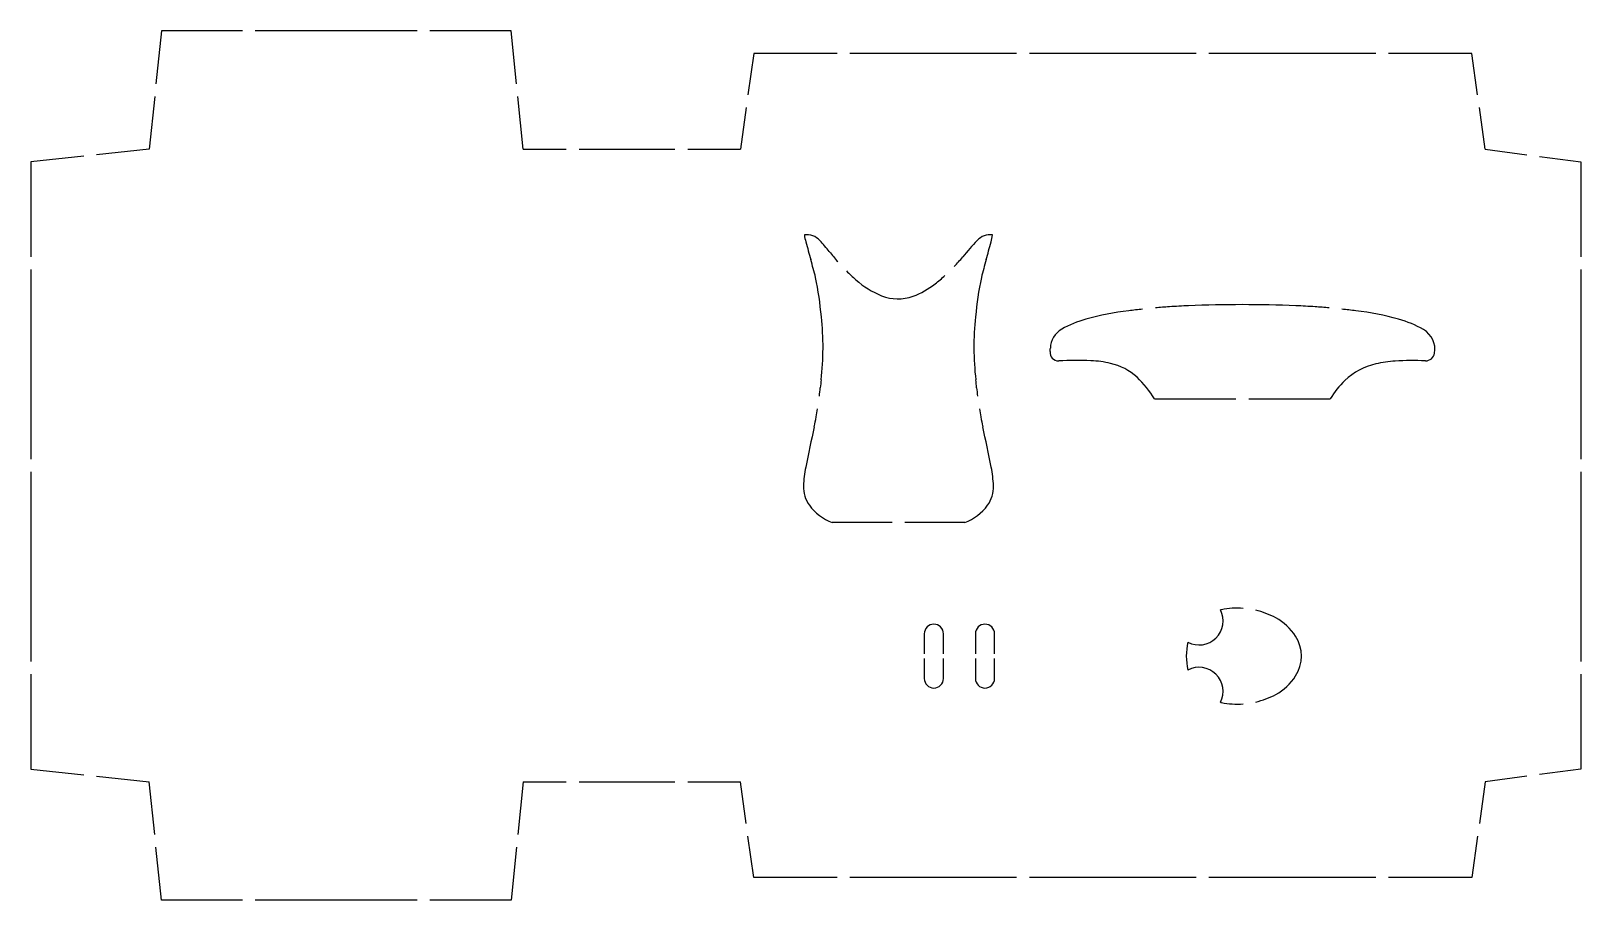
# Model space of a CAD drawing. Extents: x 1517 to 2002, y -3108 to -2836.
import ezdxf

# ---------------------------------------------------------------- set-up
doc = ezdxf.new("R2010")
doc.units = 0
doc.layers.add('2', color=1, linetype='CONTINUOUS')

msp = doc.modelspace()

# ---------------------------------------------------------------- linework, layer by layer
at = {"layer": '2', "color": 1}
for p, q in [((1557.937862, -2835.519898), (1556.24001, -2852.030392)), ((1583.285459, -2835.519898), (1557.937862, -2835.519898)), ((1637.980655, -2835.519898), (1587.285459, -2835.519898)), ((1667.328253, -2835.519898), (1641.980655, -2835.519898)), ((1669.026121, -2852.030392), (1667.328253, -2835.519898)), ((1743.27577, -2842.519891), (1741.478217, -2855.538693)), ((1769.36522, -2842.519891), (1743.27577, -2842.519891)), ((1825.54412, -2842.519891), (1773.36522, -2842.519891)), ((1881.72302, -2842.519891), (1829.54412, -2842.519891)), ((1937.901919, -2842.519891), (1885.72302, -2842.519891)), ((1967.991369, -2842.519891), (1941.901919, -2842.519891)), ((1969.788907, -2855.538692), (1967.991369, -2842.519891)), ((1555.830829, -2856.009408), (1554.132977, -2872.519902)), ((1671.133173, -2872.519902), (1669.435306, -2856.009408)), ((1740.931113, -2859.501101), (1739.133559, -2872.519902)), ((1972.133545, -2872.519902), (1970.336007, -2859.501101)), ((1533.644561, -2874.734869), (1517.132973, -2876.519908)), ((1554.132977, -2872.519902), (1537.621389, -2874.304941)), ((1671.133173, -2872.519902), (1684.633364, -2872.519902)), ((1688.633364, -2872.519902), (1702.133556, -2872.519902)), ((1702.133556, -2872.519902), (1718.633557, -2872.519902)), ((1722.633557, -2872.519902), (1739.133559, -2872.519902)), ((1972.133545, -2872.519902), (1985.151094, -2874.255577)), ((1989.116006, -2874.784233), (2002.133555, -2876.519908)), ((1517.132973, -2876.519908), (1517.132973, -2906.186576)), ((2002.133555, -2876.519908), (2002.133555, -2906.186576)), ((1517.132973, -2910.186576), (1517.132973, -2969.519912)), ((2002.133555, -2910.186576), (2002.133555, -2969.519912)), ((1868.65585, -2950.687202), (1894.146552, -2950.687202)), ((1898.146552, -2950.687202), (1923.637254, -2950.687202)), ((1517.132973, -2973.519912), (1517.132973, -3032.853248)), ((2002.133555, -2973.519912), (2002.133555, -3032.853248)), ((1786.565452, -2989.353305), (1767.779256, -2989.353305)), ((1809.351648, -2989.353305), (1790.565452, -2989.353305)), ((1796.633656, -3024.186583), (1796.633656, -3030.486593)), ((1802.633665, -3030.486593), (1802.633665, -3024.186583)), ((1812.633469, -3024.186583), (1812.633469, -3030.486593)), ((1818.633478, -3030.486593), (1818.633478, -3024.186583)), ((1796.633656, -3031.886593), (1796.633656, -3038.186604)), ((1802.633665, -3038.186604), (1802.633665, -3031.886593)), ((1812.633469, -3031.886593), (1812.633469, -3038.186604)), ((1818.633478, -3038.186604), (1818.633478, -3031.886593)), ((1517.132973, -3036.853248), (1517.132973, -3066.519916)), ((2002.133555, -3036.853248), (2002.133555, -3066.519916)), ((1517.132973, -3066.519916), (1533.644561, -3068.304939)), ((1537.621389, -3068.734864), (1554.132977, -3070.519887)), ((1985.151094, -3068.784227), (1972.133545, -3070.519887)), ((2002.133555, -3066.519916), (1989.116006, -3068.255576)), ((1555.830829, -3087.030381), (1554.132977, -3070.519887)), ((1671.132573, -3070.519887), (1669.434706, -3087.030381)), ((1671.133173, -3070.519887), (1684.633364, -3070.519887)), ((1688.633364, -3070.519887), (1702.133556, -3070.519887)), ((1702.133556, -3070.519887), (1718.633557, -3070.519887)), ((1722.633557, -3070.519887), (1739.133559, -3070.519887)), ((1740.931113, -3083.538688), (1739.133559, -3070.519887)), ((1972.133545, -3070.519887), (1970.336007, -3083.538688)), ((1743.27577, -3100.519897), (1741.478217, -3087.501096)), ((1969.788907, -3087.501097), (1967.991369, -3100.519897)), ((1557.937862, -3107.519891), (1556.24001, -3091.009397)), ((1669.025521, -3091.009397), (1667.327653, -3107.519891)), ((1769.36522, -3100.519897), (1743.27577, -3100.519897)), ((1825.54412, -3100.519897), (1773.36522, -3100.519897)), ((1881.72302, -3100.519897), (1829.54412, -3100.519897)), ((1937.901919, -3100.519897), (1885.72302, -3100.519897)), ((1967.991369, -3100.519897), (1941.901919, -3100.519897)), ((1583.285309, -3107.519891), (1557.937862, -3107.519891)), ((1637.980205, -3107.519891), (1587.285309, -3107.519891)), ((1667.327653, -3107.519891), (1641.980205, -3107.519891))]:
    msp.add_line(p, q, dxfattribs=at)
for centre, radius, start, end in [((1759.869901, -2904.841895), 5.539951, 42.696243, 97.80822), ((1777.959976, -2896.534418), 19.052408, 188.508408, 195.305193), ((1817.261002, -2904.841895), 5.539951, 82.19178, 137.303757), ((1799.170927, -2896.534418), 19.052408, 344.694807, 351.491592), ((2254.552947, -2766.106907), 513.17, 195.305193, 195.946232), ((1710.450851, -2949.966103), 72.461005, 38.786635, 42.421723), ((1825.390614, -2857.89573), 74.807986, 218.60787, 221.726064), ((1911.284351, -2991.59273), 133.47, 137.303757, 140.236105), ((1322.577957, -2766.106907), 513.17, 344.053768, 344.694807), ((1595.124415, -2954.525468), 172.648885, 14.025283, 15.946232), ((1763.47378, -2868.599321), 58.819739, 316.281597, 320.236105), ((1982.006489, -2954.525468), 172.648885, 164.053768, 165.974717), ((1659.142869, -2934.179622), 105.692534, 5.001334, 11.73461), ((1825.390614, -2857.89573), 74.807986, 224.789682, 227.907876), ((1792.908033, -2893.85485), 26.35, 227.907876, 248.613164), ((1784.824477, -2895.507541), 24.47, 289.871246, 308.430726), ((1763.47378, -2868.599321), 58.819739, 308.430726, 312.385233), ((1917.988035, -2934.179622), 105.692534, 168.26539, 174.998666), ((1788.393507, -2905.382358), 13.97, 248.613164, 289.871246), ((1871.095511, -3011.032337), 88.559569, 96.808225, 105.623677), ((1888.252187, -3139.773357), 218.433839, 96.117455, 97.273528), ((1888.252187, -3139.773357), 218.433839, 93.912171, 95.068244), ((1888.252187, -3139.773357), 218.433839, 92.338355, 93.912171), ((1896.146552, -3333.098404), 411.92, 87.661645, 92.338355), ((1904.040917, -3139.773357), 218.433839, 86.087829, 87.661645), ((1904.040917, -3139.773357), 218.433839, 84.931756, 86.087829), ((1904.040917, -3139.773357), 218.433839, 82.726472, 83.882545), ((1921.197593, -3011.032337), 88.559569, 74.376323, 83.191775), ((1677.15562, -2934.555856), 87.802711, 353.34914, 6.270738), ((1899.975284, -2934.555856), 87.802711, 173.729262, 186.65086), ((1843.145487, -2935.00192), 7.06, 119.820976, 178.111387), ((1855.411256, -2956.40099), 31.725143, 104.916522, 119.820976), ((1936.881848, -2956.40099), 31.725143, 59.758084, 75.083478), ((1949.233987, -2935.213558), 7.2, 350.744884, 59.758084), ((1838.605252, -2936.141785), 2.61, 173.650203, 272.164482), ((1822.136906, -2934.309174), 13.96, 353.650203, 358.111387), ((1843.853846, -3075.010697), 136.358063, 87.930584, 92.164482), ((1847.603828, -2971.230363), 32.51, 76.926764, 87.930584), ((1946.287893, -2976.786381), 38, 93.445591, 102.703641), ((1949.86473, -3036.192908), 97.51411, 87.896921, 93.445591), ((1953.547099, -2935.916388), 2.83, 267.896921, 350.744884), ((1850.811292, -2957.417884), 18.33, 47.452701, 76.926764), ((1843.623559, -2965.248929), 28.959618, 30.187321, 47.452701), ((1942.441698, -2959.724526), 20.51, 102.703641, 133.781904), ((1656.522671, -2936.678937), 108.092302, 353.030068, 354.4034), ((1899.849524, -2960.522766), 136.4, 173.34914, 174.4034), ((1677.281379, -2960.522766), 136.4, 5.5966, 6.65086), ((1920.608232, -2936.678937), 108.092302, 185.5966, 186.969932), ((1947.633824, -2965.142249), 28.013992, 133.781904, 148.936094), ((1656.522671, -2936.678937), 108.092302, 347.88151, 349.536483), ((1656.522671, -2936.678937), 108.092302, 349.536483, 350.909814), ((1920.608232, -2936.678937), 108.092302, 189.090186, 190.463517), ((1920.608232, -2936.678937), 108.092302, 190.463517, 192.11849), ((2388.60686, -3097.888953), 641.53329, 167.530686, 168.690925), ((1188.524044, -3097.888953), 641.53329, 11.309075, 12.469314), ((1794.88579, -2979.190748), 36.063266, 168.633651, 177.974121), ((1782.245114, -2979.190748), 36.063266, 2.025879, 11.366349), ((1768.618951, -2978.261611), 9.78, 177.974121, 215.744321), ((1808.511952, -2978.261611), 9.78, 324.255679, 2.025879), ((1772.970251, -2975.129778), 15.141174, 215.744321, 249.950022), ((1804.160652, -2975.129778), 15.141174, 290.049978, 324.255679), ((1894.593977, -3041.630901), 25.461546, 101.116967, 102.02523), ((1894.593977, -3041.630901), 25.461546, 85.957362, 101.116967), ((1799.633661, -3024.1866), 3.000005, 0.000337, 179.999663), ((1815.633473, -3024.1866), 3.000005, 0.000337, 179.999663), ((1882.630797, -3020.18448), 7.502118, 242.04145, 27.433746), ((1894.593977, -3041.630901), 25.461546, 61.79661, 76.956215), ((1898.758339, -3033.865502), 16.65, 32.264653, 61.79661), ((1903.001891, -3031.186502), 11.631557, 327.737911, 32.264653), ((1898.814459, -3031.186744), 20.180995, 167.477391, 192.521223), ((1882.630755, -3042.188527), 7.502144, 332.564802, 117.958999), ((1799.633661, -3038.186587), 3.000005, 180.000337, 359.999663), ((1815.633473, -3038.186587), 3.000005, 180.000337, 359.999663), ((1898.758219, -3028.507693), 16.65, 298.203287, 327.737911), ((1894.593871, -3020.742286), 25.461546, 257.97477, 258.883137), ((1894.593871, -3020.742286), 25.461546, 258.883137, 274.042638), ((1894.593871, -3020.742286), 25.461546, 283.043785, 298.203287)]:
    msp.add_arc(centre, radius, start, end, dxfattribs=at)

doc.saveas('drawing.dxf')
